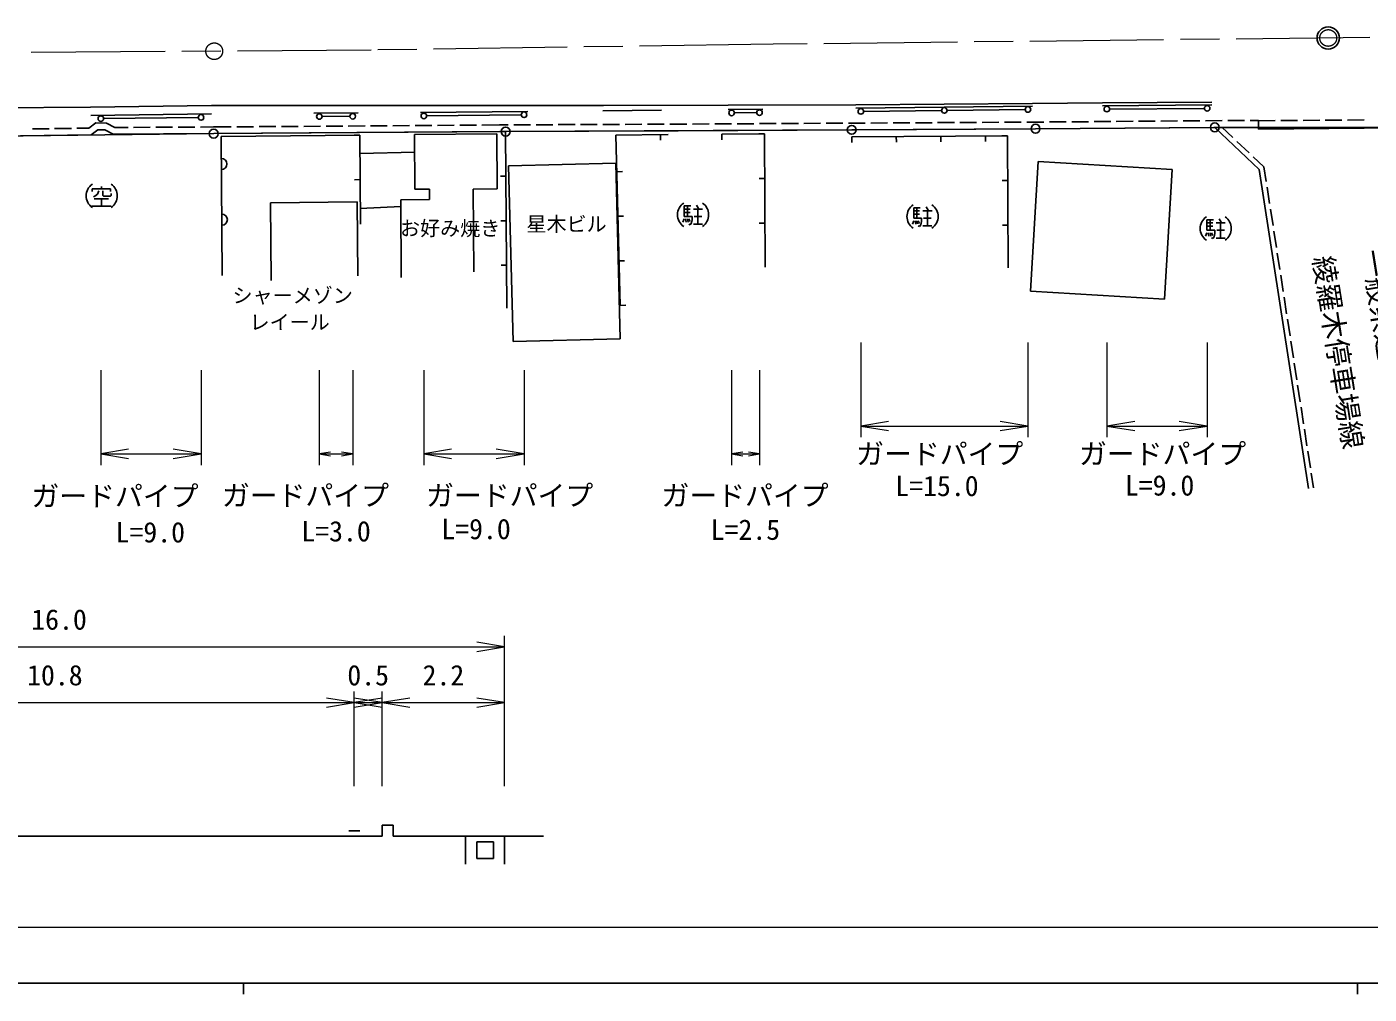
# Model space of a CAD drawing. Units: millimetres at full size, sheet at 1:1000, with parts at other scales. Extents: x 40000 to 680000, y 20000 to 380000.
# Drawn here: x 148558 to 269046, y 204000 to 290832 of the extents above; entities that cross this region are included whole.
import ezdxf
from ezdxf.enums import TextEntityAlignment as Align

# ---------------------------------------------------------------- set-up
doc = ezdxf.new("R2010")
doc.units = ezdxf.units.MM
doc.header["$LTSCALE"] = 1000
doc.linetypes.add('CHAIN', pattern=[18.5, 12, -1.5, 3.5, -1.5])
for name, color, linetype, lineweight in [('M-BGD', 7, 'Continuous', 25), ('M-BMK', 2, 'CHAIN', 13), ('M-BMK-HTXT', 7, 'Continuous', 13), ('M-BMK-ROW', 30, 'Continuous', 25), ('M-STR-HTXT', 7, 'Continuous', 13), ('M-STR-STRC', 7, 'Continuous', 25), ('M-TTL-BAND', 7, 'Continuous', 25)]:
    doc.layers.add(name, color=color, linetype=linetype, lineweight=lineweight)
doc.styles.add('ＭＳ ゴシック', font='')
doc.styles.get('ＭＳ ゴシック').set_extended_font_data('MS Gothic')

# ---------------------------------------------------------------- blocks, each defined once
blk = doc.blocks.new('open_arrow')
at = {"color": 0, "linetype": 'Continuous', "lineweight": -2}
blk.add_lwpolyline([(7.5, 1.25), (0, 0), (7.5, -1.25)], dxfattribs=at)

msp = doc.modelspace()

# ---------------------------------------------------------------- linework, layer by layer
at = {"layer": 'M-BGD'}
for p, q in [((183887, 283134), (193526, 283244)), ((205538, 283342), (200258, 283293)), ((211515, 283404), (214610, 283441)), ((222962, 283534), (238833, 283723)), ((245101, 283747), (254939, 283821)), ((154737, 282207), (154124, 281738)), ((154293, 282885), (165141, 283012)), ((155717, 282179), (154737, 282207)), ((156458, 281796), (155717, 282179)), ((178309, 283106), (174309, 283080)), ((178912, 281941), (177412, 281930)), ((180912, 281955), (179412, 281944)), ((182912, 281970), (181412, 281959)), ((184912, 281984), (183412, 281973)), ((186912, 281998), (185412, 281988)), ((188912, 282013), (187412, 282002)), ((190999, 282028), (189412, 282016)), ((190999, 282028), (191765, 282031)), ((192265, 282033), (193765, 282040)), ((194265, 282042), (195765, 282049)), ((196265, 282051), (197765, 282058)), ((198265, 282060), (199765, 282067)), ((200265, 282069), (201765, 282075)), ((202265, 282078), (203765, 282084)), ((204265, 282086), (205765, 282093)), ((206265, 282095), (207032, 282099)), ((207032, 282099), (207813, 282103)), ((208313, 282106), (209812, 282115)), ((210312, 282118), (211812, 282126)), ((212312, 282129), (213812, 282138)), ((214312, 282141), (215812, 282149)), ((216312, 282152), (217812, 282161)), ((218312, 282164), (219812, 282172)), ((220312, 282175), (221812, 282184)), ((222312, 282187), (223812, 282195)), ((224312, 282198), (225812, 282207)), ((226312, 282210), (227812, 282218)), ((228312, 282221), (229812, 282230)), ((230312, 282233), (231812, 282242)), ((232312, 282244), (233812, 282253)), ((234312, 282256), (235812, 282265)), ((236312, 282268), (237812, 282276)), ((238312, 282279), (239093, 282284)), ((239093, 282284), (239851, 282289)), ((240351, 282293), (241851, 282305)), ((242351, 282309), (243851, 282320)), ((244351, 282324), (245851, 282336)), ((246351, 282340), (247851, 282351)), ((248351, 282355), (249851, 282367)), ((250351, 282371), (251851, 282382)), ((252351, 282386), (253851, 282398)), ((254351, 282402), (255851, 282413)), ((256351, 282417), (257851, 282429)), ((258351, 282433), (259109, 282439)), ((259115, 281648), (259109, 282439)), ((259109, 282398), (260608, 282411)), ((261108, 282416), (262608, 282429)), ((263108, 282433), (264608, 282447)), ((265108, 282451), (266608, 282465)), ((267108, 282469), (268608, 282482)), ((154331, 281140), (129342, 280787)), ((150555, 281687), (149056, 281666)), ((152555, 281715), (151055, 281694)), ((154124, 281738), (153055, 281722)), ((154933, 281601), (154331, 281140)), ((155563, 281583), (154933, 281601)), ((156314, 281196), (155563, 281583)), ((165329, 281243), (156314, 281196)), ((157642, 281803), (156458, 281796)), ((159642, 281813), (158142, 281805)), ((161642, 281824), (160142, 281816)), ((163642, 281834), (162142, 281826)), ((165326, 281843), (164142, 281837)), ((166913, 281854), (165326, 281843)), ((191003, 281428), (165329, 281243)), ((166006, 280990), (178434, 281116)), ((166096, 268521), (166006, 280990)), ((168913, 281869), (167413, 281858)), ((170912, 281883), (169413, 281872)), ((172912, 281898), (171412, 281887)), ((174912, 281912), (173412, 281901)), ((176912, 281926), (175412, 281916)), ((178434, 281116), (177934, 281112)), ((178434, 281116), (178502, 273122)), ((183358, 281166), (190750, 281219)), ((183358, 281166), (183394, 276264)), ((190750, 281219), (190786, 276277)), ((191002, 281428), (207035, 281499)), ((191536, 281430), (191036, 281427)), ((191536, 281430), (191650, 265568)), ((201429, 281122), (206110, 281161)), ((201822, 265829), (201429, 281122)), ((201429, 281122), (201434, 280622)), ((205429, 281155), (205433, 280655)), ((207035, 281499), (239098, 281684)), ((210927, 281201), (214757, 281223)), ((210927, 281201), (210929, 280701)), ((214757, 281223), (214257, 281220)), ((214757, 281223), (214826, 269258)), ((222603, 280960), (236585, 281041)), ((222603, 280960), (222606, 280460)), ((226603, 280983), (226605, 280483)), ((230603, 281006), (230605, 280506)), ((234602, 281029), (234605, 280529)), ((236585, 281041), (236085, 281038)), ((236585, 281041), (236653, 269201)), ((239098, 281684), (259114, 281839)), ((255191, 281808), (259185, 278033)), ((256813, 280895), (255836, 281818)), ((259115, 281648), (278612, 281821)), ((183370, 279582), (178448, 279469)), ((258266, 279521), (257176, 280551)), ((191804, 278345), (201416, 278592)), ((192209, 262583), (191804, 278345)), ((201416, 278592), (201821, 262830)), ((239340, 278740), (238636, 267103)), ((251367, 278013), (239340, 278740)), ((259606, 278254), (258630, 279177)), ((191564, 277430), (191065, 277427)), ((201514, 277825), (202014, 277838)), ((214780, 277223), (214280, 277220)), ((250663, 266376), (251367, 278013)), ((259185, 278033), (263603, 249376)), ((259808, 276945), (259606, 278254)), ((154429, 276278), (154429, 276039)), ((156070, 276278), (154429, 276278)), ((154898, 275804), (155009, 276098)), ((155247, 276278), (155247, 276508)), ((155365, 276098), (155365, 275690)), ((156070, 276041), (156070, 276278)), ((178468, 277116), (177968, 277112)), ((183394, 276264), (184709, 276273)), ((184709, 276273), (184716, 275325)), ((190786, 276277), (188635, 276262)), ((188635, 276262), (188689, 268826)), ((236608, 277041), (236108, 277038)), ((260113, 274968), (259884, 276450)), ((154364, 274748), (156127, 274748)), ((154542, 275569), (154663, 275628)), ((155894, 275393), (154602, 275393)), ((154663, 275628), (154898, 275804)), ((155247, 274748), (155247, 275393)), ((155365, 275690), (155427, 275628)), ((155427, 275628), (156067, 275628)), ((156067, 275628), (156129, 275688)), ((156129, 275688), (156129, 275861)), ((178211, 275112), (170442, 275046)), ((170442, 275046), (170501, 268072)), ((178211, 275112), (178268, 268491)), ((182120, 275306), (184716, 275325)), ((182120, 275306), (182170, 268337)), ((207562, 274759), (208148, 274759)), ((207562, 273821), (207562, 274759)), ((207860, 274759), (207860, 273821)), ((208681, 274823), (208856, 274529)), ((182124, 274704), (178490, 274521)), ((201617, 273827), (202117, 273839)), ((207565, 273585), (207448, 273295)), ((207562, 274468), (208093, 274468)), ((207562, 274174), (208089, 274174)), ((208270, 273821), (207562, 273821)), ((207682, 273587), (207743, 273295)), ((207858, 273585), (207917, 273296)), ((207976, 273585), (208093, 273350)), ((208212, 273226), (208270, 273517)), ((208270, 273517), (208270, 273821)), ((208390, 274468), (209205, 274468)), ((208390, 274468), (209211, 274468)), ((208448, 273821), (209147, 273821)), ((208794, 274468), (208794, 273116)), ((228162, 274597), (228747, 274597)), ((228162, 273659), (228162, 274597)), ((228162, 274306), (228692, 274306)), ((228162, 274012), (228689, 274012)), ((228870, 273659), (228162, 273659)), ((228459, 274597), (228459, 273659)), ((228870, 273355), (228870, 273659)), ((228990, 274306), (229805, 274306)), ((228990, 274306), (229811, 274306)), ((229048, 273659), (229746, 273659)), ((229281, 274662), (229455, 274367)), ((229394, 274306), (229394, 272955)), ((254478, 273519), (255063, 273519)), ((254478, 272581), (254478, 273519)), ((254775, 273519), (254775, 272581)), ((255597, 273583), (255771, 273289)), ((260418, 272991), (260189, 274474)), ((191593, 273430), (191093, 273427)), ((207979, 273120), (208089, 273058)), ((208089, 273058), (208212, 273226)), ((208387, 273116), (209202, 273116)), ((214803, 273223), (214303, 273221)), ((228165, 273423), (228047, 273133)), ((228282, 273425), (228342, 273133)), ((228458, 273423), (228517, 273135)), ((228576, 273423), (228693, 273188)), ((228579, 272958), (228689, 272896)), ((228689, 272896), (228812, 273064)), ((228812, 273064), (228870, 273355)), ((228986, 272955), (229801, 272955)), ((236631, 273041), (236131, 273038)), ((254480, 272345), (254363, 272055)), ((254478, 273228), (255008, 273228)), ((254478, 272933), (255005, 272933)), ((255186, 272581), (254478, 272581)), ((254598, 272346), (254658, 272055)), ((254774, 272345), (254833, 272056)), ((254891, 272345), (255009, 272110)), ((255186, 272277), (255186, 272581)), ((255306, 273228), (256120, 273228)), ((255306, 273228), (256127, 273228)), ((255364, 272581), (256062, 272581)), ((255710, 273228), (255710, 271876)), ((260722, 271015), (260494, 272497)), ((254895, 271879), (255005, 271818)), ((255005, 271818), (255128, 271986)), ((255128, 271986), (255186, 272277)), ((255302, 271876), (256117, 271876)), ((261027, 269038), (260799, 270520)), ((191622, 269431), (191122, 269427)), ((201720, 269828), (202219, 269841)), ((261332, 267061), (261103, 268544)), ((238636, 267103), (250663, 266376)), ((261637, 265085), (261408, 266567)), ((201822, 265829), (202322, 265842)), ((261941, 263108), (261713, 264590)), ((201821, 262830), (192209, 262583)), ((262246, 261131), (262018, 262614)), ((262551, 259155), (262322, 260637)), ((262856, 257178), (262627, 258661)), ((263160, 255201), (262932, 256684)), ((263465, 253225), (263237, 254707)), ((263770, 251248), (263541, 252731)), ((264048, 249444), (263846, 250754)), ((124197, 218168), (177947, 218168)), ((177447, 218668), (178447, 218668)), ((177947, 218168), (180447, 218168)), ((180447, 218168), (180447, 219168)), ((180447, 219168), (181447, 219168)), ((181447, 219168), (181447, 218168)), ((181447, 218168), (191447, 218168)), ((187947, 218168), (187947, 215668)), ((191447, 218168), (191447, 215668)), ((194947, 218168), (191447, 218168)), ((188947, 216168), (188947, 217668)), ((188947, 217668), (190447, 217668)), ((190447, 217668), (190447, 216168)), ((190447, 216168), (188947, 216168))]:
    msp.add_line(p, q, dxfattribs=at)
msp.add_circle((265372, 289832), 1000, dxfattribs=at)
for centre, radius, start, end in [((166024, 278521), 500, 270.41259, 90.41259), ((155141, 275658), 1264, 123.85503, 236.14497), ((155413, 275658), 1264, 303.85503, 56.14497), ((208222, 273968), 1264, 123.85503, 236.14497), ((208494, 273968), 1264, 303.85503, 56.14497), ((228822, 273806), 1264, 123.85503, 236.14497), ((229093, 273806), 1264, 303.85503, 56.14497), ((166060, 273521), 500, 270.41259, 90.41259), ((255138, 272727), 1264, 123.85503, 236.14497), ((255409, 272727), 1264, 303.85503, 56.14497)]:
    msp.add_arc(centre, radius, start, end, dxfattribs=at)
at = {"layer": 'M-BMK'}
for p, q in [((215553, 289268), (179460, 288751)), ((287598, 290084), (215553, 289268)), ((179460, 288751), (122369, 288313))]:
    msp.add_line(p, q, dxfattribs=at)
for centre in [(265372, 289832), (165379, 288643)]:
    msp.add_circle(centre, 750, dxfattribs=at)
at = {"layer": 'M-BMK-ROW'}
msp.add_lwpolyline([(65465, 280341), (78929, 280393), (132547, 280832), (143326, 280985), (165329, 281243), (191536, 281430), (222602, 281588), (239098, 281684), (255191, 281808), (275658, 281795), (294663, 281951), (298586, 281973), (353714, 282475)], dxfattribs=at)
for centre in [(222602, 281588), (239098, 281684), (255191, 281808), (165329, 281243), (191536, 281430)]:
    msp.add_circle(centre, 400, dxfattribs=at)
at = {"layer": 'M-STR-HTXT'}
for p, q in [((223416, 262500), (223416, 254000)), ((238415, 262500), (238415, 254000)), ((245503, 262500), (245503, 254000)), ((254503, 262500), (254503, 254000)), ((155196, 260000), (155196, 251500)), ((164195, 260000), (164195, 251500)), ((174811, 260000), (174811, 251500)), ((177811, 260000), (177811, 251500)), ((184191, 260000), (184191, 251500)), ((193190, 260000), (193190, 251500)), ((211819, 260000), (211819, 251500)), ((214319, 260000), (214319, 251500)), ((223416, 255000), (238415, 255000)), ((245503, 255000), (254503, 255000)), ((155196, 252500), (164195, 252500)), ((174811, 252500), (177811, 252500)), ((184191, 252500), (193190, 252500)), ((211819, 252500), (214319, 252500)), ((191447, 222668), (191447, 236168)), ((111447, 235168), (191447, 235168)), ((124197, 230168), (177947, 230168)), ((177947, 222668), (177947, 231168)), ((177947, 230168), (180447, 230168)), ((180447, 222668), (180447, 231168)), ((180447, 230168), (191447, 230168)), ((65465, 210000), (563994, 210000))]:
    msp.add_line(p, q, dxfattribs=at)
at = {"layer": 'M-STR-STRC'}
for p, q in [((154284, 283635), (130819, 283425)), ((154284, 283635), (165132, 283762)), ((174266, 283767), (165132, 283762)), ((183855, 283757), (174266, 283767)), ((200334, 283768), (183855, 283757)), ((211520, 283787), (200334, 283768)), ((222955, 283821), (211520, 283787)), ((238821, 283965), (222955, 283821)), ((230665, 283326), (223666, 283242)), ((238165, 283415), (231165, 283332)), ((245099, 283997), (238821, 283965)), ((245099, 283997), (254937, 284071)), ((254253, 283516), (245753, 283452)), ((155446, 282599), (163945, 282698)), ((175061, 282785), (177561, 282801)), ((184441, 282840), (192940, 282937)), ((214069, 283134), (212069, 283111))]:
    msp.add_line(p, q, dxfattribs=at)
for centre in [(193190, 282940), (211819, 283108), (214319, 283137), (223416, 283239), (230915, 283329), (238415, 283418), (245503, 283450), (254503, 283517), (155196, 282596), (164195, 282701), (174811, 282784), (177811, 282803), (184191, 282837)]:
    msp.add_circle(centre, 250, dxfattribs=at)
at = {"layer": 'M-TTL-BAND'}
for p, q in [((40000, 205000), (579000, 205000)), ((168000, 205000), (168000, 204000)), ((268000, 205000), (268000, 204000))]:
    msp.add_line(p, q, dxfattribs=at)

# ---------------------------------------------------------------- block references
at = {"layer": 'M-STR-HTXT'}
for p, xscale, yscale in [((223416, 255000), 333, 333), ((245503, 255000), 333, 333), ((155196, 252500), 333, 333), ((174811, 252500), 133, 133), ((184191, 252500), 333, 333), ((211819, 252500), 133, 133), ((177947, 230168), 333, 333), ((180447, 230168), 333, 333)]:
    msp.add_blockref('open_arrow', p, dxfattribs=dict(at, xscale=xscale, yscale=yscale))
at = {"layer": 'M-STR-HTXT', "rotation": 180}
for p, xscale, yscale in [((238415, 255000), 333, 333), ((254503, 255000), 333, 333), ((164195, 252500), 333, 333), ((177811, 252500), 133, 133), ((193190, 252500), 333, 333), ((214319, 252500), 133, 133), ((191447, 235168), 333, 333), ((177947, 230168), 333, 333), ((180447, 230168), 333, 333), ((191447, 230168), 333, 333)]:
    msp.add_blockref('open_arrow', p, dxfattribs=dict(at, xscale=xscale, yscale=yscale))

# ---------------------------------------------------------------- texts
at = {"layer": 'M-BGD', "style": 'ＭＳ ゴシック'}
for s, p in [('お好み焼き', (186554, 272748)), ('星木ビル', (197003, 273129)), ('シャーメゾン', (172421, 266715)), ('レイール', (172147, 264323))]:
    msp.add_text(s, height=1320, dxfattribs=at).set_placement(p, align=Align.MIDDLE_CENTER)
at = {"layer": 'M-BMK-HTXT', "style": 'ＭＳ ゴシック'}
for s, p in [('綾羅木停車場線', (266276, 261614)), ('一般県道', (270078, 265902))]:
    msp.add_text(s, height=1833, rotation=279.08, dxfattribs=at).set_placement(p, align=Align.MIDDLE_CENTER)
at = {"layer": 'M-STR-HTXT', "style": 'ＭＳ ゴシック'}
for p in [(230500, 252500), (250500, 252500), (156469, 248711), (173564, 248765), (191898, 248765), (213024, 248761)]:
    msp.add_text('ガードパイプ', height=1833, dxfattribs=at).set_placement(p, align=Align.MIDDLE_CENTER)
for s, p in [('L=15.0', (230250, 248159)), ('L=9.0', (250235, 248206)), ('L=9.0', (159639, 243999)), ('L=3.0', (176311, 244089)), ('L=9.0', (188879, 244289)), ('L=2.5', (213059, 244231)), ('16.0', (151447, 236168)), ('10.8', (151072, 231168)), ('0.5', (179197, 231168)), ('2.2', (185947, 231168))]:
    msp.add_text(s, height=1833, dxfattribs=at).set_placement(p, align=Align.BOTTOM_CENTER)

doc.saveas('drawing.dxf')
